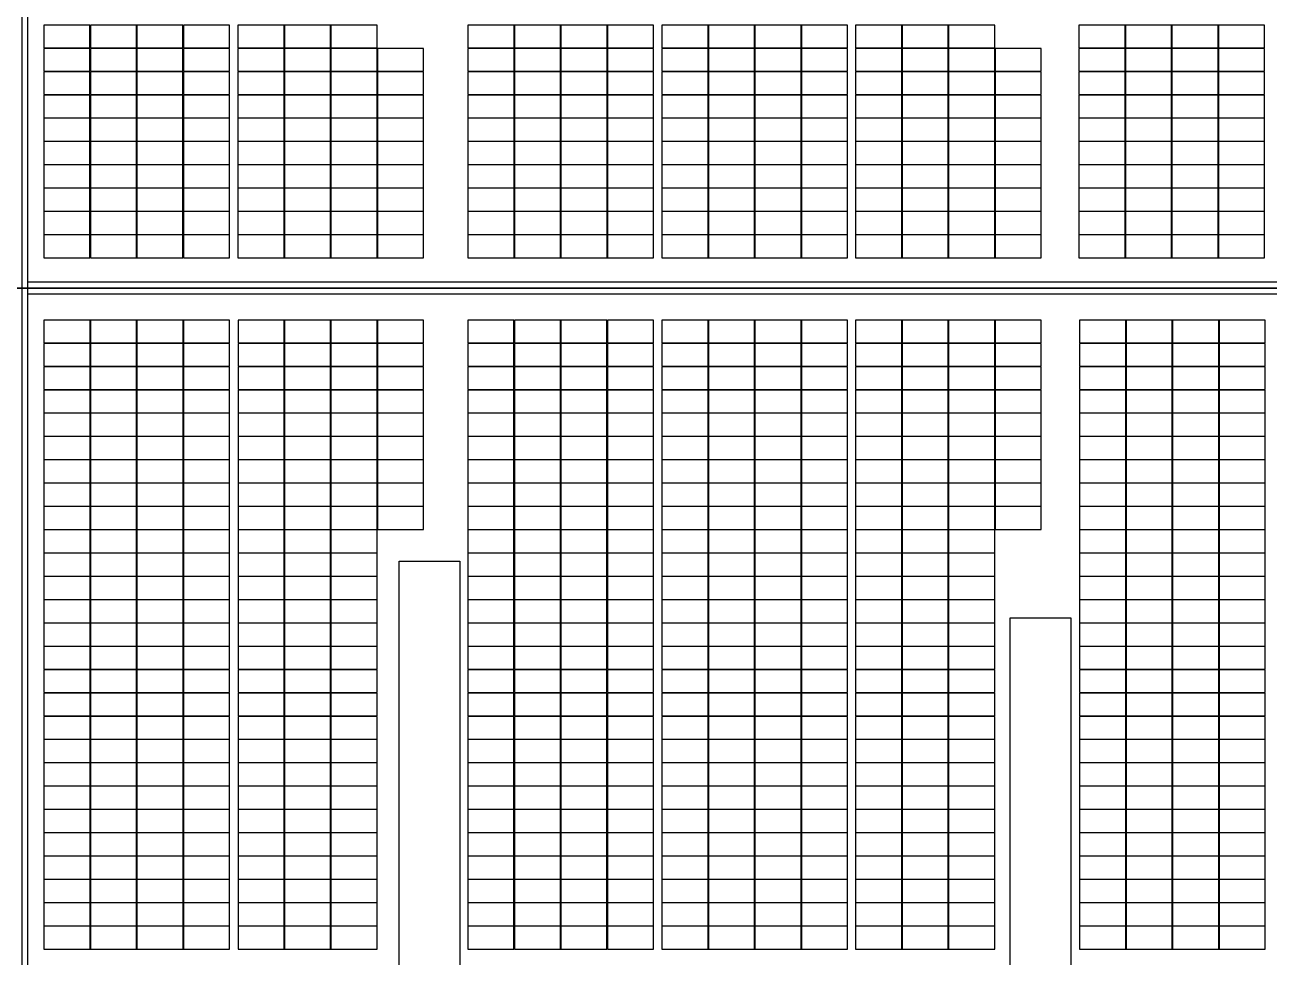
# Model space of a CAD drawing. Header units: millimetres. Extents: x 1218 to 2690, y 1163 to 1758.
# Drawn here: x 1961.8 to 2023.3, y 1382.1 to 1428.2 of the extents above; entities that cross this region are included whole.
import ezdxf

# ---------------------------------------------------------------- set-up
doc = ezdxf.new("R2010")
doc.units = ezdxf.units.MM
for name, color, linetype in [('WALL', 9, 'Continuous'), ('屋脊线', 7, 'ByLayer'), ('组件', 7, 'ByLayer'), ('障碍物', 7, 'ByLayer')]:
    doc.layers.add(name, color=color, linetype=linetype)

# ---------------------------------------------------------------- blocks, each defined once
blk = doc.blocks.new('DT1')
at = {"layer": 'WALL'}
blk.add_line((754509.9, 1944103.7), (875409.9, 1944103.7), dxfattribs=at)
for points in [[(754509.9, 1865403.7), (754509.9, 2022803.7), (754209.9, 2022803.7), (754209.9, 1865403.7)], [(754509.9, 1944403.7), (875409.9, 1944403.7), (875409.9, 1943803.7), (754509.9, 1943803.7)]]:
    blk.add_lwpolyline(points, close=True, dxfattribs=at)
for points in [[(775859.9, 1930603.7), (775859.9, 1873903.7), (772859.9, 1873903.7), (772859.9, 1930603.7), (775859.9, 1930603.7)], [(806059.9, 1927803.7), (806059.9, 1873903.7), (803059.9, 1873903.7), (803059.9, 1927803.7), (806059.9, 1927803.7)]]:
    blk.add_lwpolyline(points, dxfattribs=at)
blk = doc.blocks.new('*U583')
at = {"layer": '屋脊线', "color": 30}
blk.add_line((582600, 0, 16000), (-582600, 0, 16000), dxfattribs=at)
at = {"flags": 1}
for tag in ['unit_id', 'unit_name']:
    blk.add_attdef(tag, (0, 0), '', height=2.5, dxfattribs=at)
blk = doc.blocks.new('*U584')
at = {"color": 0}
blk.add_polyline3d([(0, 0, 0), (227.8, 0, 0), (227.8, 113.3, 5.8), (0, 113.3, 5.8)], close=True, dxfattribs=at)
at = {"flags": 1}
for tag in ['mounting-hole-spacing1', 'mounting-hole-spacing2', 'module-material', 'vmpo', 'voco', 'silicon-material', 'panel-length', 'panel-width', 'panel-height', 'userid', 'theme', 'note', 'name', 'pmax', 'company-name', 'id', 'impo', 'isco']:
    blk.add_attdef(tag, (0, 0), '', height=2.5, dxfattribs=at)
blk = doc.blocks.new('*U585')
at = {"layer": '组件', "color": 13}
for p in [(9454.2, -271.8, 1596.2), (9684, -271.8, 1596.2), (9913.8, -271.8, 1596.2), (10143.6, -271.8, 1596.2), (10413.4, -271.8, 1596.2), (9454.2, -387.1, 1590.3), (9684, -387.1, 1590.3), (9913.8, -387.1, 1590.3), (10143.6, -387.1, 1590.3), (10413.4, -387.1, 1590.3), (9454.2, -502.3, 1584.5), (9684, -502.3, 1584.5), (9913.8, -502.3, 1584.5), (10143.6, -502.3, 1584.5), (10413.4, -502.3, 1584.5), (9454.2, -617.6, 1578.6), (9684, -617.6, 1578.6), (9913.8, -617.6, 1578.6), (10143.6, -617.6, 1578.6), (10413.4, -617.6, 1578.6), (9454.2, -732.8, 1572.8), (9684, -732.8, 1572.8), (9913.8, -732.8, 1572.8), (10143.6, -732.8, 1572.8), (10413.4, -732.8, 1572.8), (9454.2, -848.1, 1566.9), (9684, -848.1, 1566.9), (9913.8, -848.1, 1566.9), (10143.6, -848.1, 1566.9), (10413.4, -848.1, 1566.9), (9454.2, -963.3, 1561.1), (9684, -963.3, 1561.1), (9913.8, -963.3, 1561.1), (10143.6, -963.3, 1561.1), (10413.4, -963.3, 1561.1), (9454.2, -1078.6, 1555.2), (9684, -1078.6, 1555.2), (9913.8, -1078.6, 1555.2), (10143.6, -1078.6, 1555.2), (10413.4, -1078.6, 1555.2), (9454.2, -1193.8, 1549.3), (9684, -1193.8, 1549.3), (9913.8, -1193.8, 1549.3), (10143.6, -1193.8, 1549.3), (10413.4, -1193.8, 1549.3), (9454.2, -1309.1, 1543.5), (9684, -1309.1, 1543.5), (9913.8, -1309.1, 1543.5), (10143.6, -1309.1, 1543.5), (10413.4, -1309.1, 1543.5), (9454.2, -1424.3, 1537.6), (9684, -1424.3, 1537.6), (9913.8, -1424.3, 1537.6), (10143.6, -1424.3, 1537.6), (10413.4, -1424.3, 1537.6), (9454.2, -1539.6, 1531.8), (9684, -1539.6, 1531.8), (9913.8, -1539.6, 1531.8), (10143.6, -1539.6, 1531.8), (10413.4, -1539.6, 1531.8), (9454.2, -1654.8, 1525.9), (9684, -1654.8, 1525.9), (9913.8, -1654.8, 1525.9), (10143.6, -1654.8, 1525.9), (10413.4, -1654.8, 1525.9), (9454.2, -1770.1, 1520), (9684, -1770.1, 1520), (9913.8, -1770.1, 1520), (10143.6, -1770.1, 1520), (10413.4, -1770.1, 1520), (9454.2, -1885.3, 1514.2), (9684, -1885.3, 1514.2), (9913.8, -1885.3, 1514.2), (10143.6, -1885.3, 1514.2), (10413.4, -1885.3, 1514.2), (9454.2, -2000.6, 1508.3), (9684, -2000.6, 1508.3), (9913.8, -2000.6, 1508.3), (10143.6, -2000.6, 1508.3), (10413.4, -2000.6, 1508.3), (9454.2, -2115.8, 1502.5), (9684, -2115.8, 1502.5), (9913.8, -2115.8, 1502.5), (10143.6, -2115.8, 1502.5), (10413.4, -2115.8, 1502.5), (9454.2, -2231.1, 1496.6), (9684, -2231.1, 1496.6), (9913.8, -2231.1, 1496.6), (10143.6, -2231.1, 1496.6), (10413.4, -2231.1, 1496.6), (9454.2, -2346.3, 1490.8), (9684, -2346.3, 1490.8), (9913.8, -2346.3, 1490.8), (10143.6, -2346.3, 1490.8), (10413.4, -2346.3, 1490.8), (9454.2, -2461.6, 1484.9), (9684, -2461.6, 1484.9), (9913.8, -2461.6, 1484.9), (10143.6, -2461.6, 1484.9), (10413.4, -2461.6, 1484.9), (9454.2, -2576.8, 1479), (9684, -2576.8, 1479), (9913.8, -2576.8, 1479), (10143.6, -2576.8, 1479), (10413.4, -2576.8, 1479), (9454.2, -2692.1, 1473.2), (9684, -2692.1, 1473.2), (9913.8, -2692.1, 1473.2), (10143.6, -2692.1, 1473.2), (10413.4, -2692.1, 1473.2), (9454.2, -2807.3, 1467.3), (9684, -2807.3, 1467.3), (9913.8, -2807.3, 1467.3), (10143.6, -2807.3, 1467.3), (10413.4, -2807.3, 1467.3), (9454.2, -2922.6, 1461.5), (9684, -2922.6, 1461.5), (9913.8, -2922.6, 1461.5), (10143.6, -2922.6, 1461.5), (10413.4, -2922.6, 1461.5), (9454.2, -3037.8, 1455.6), (9684, -3037.8, 1455.6), (9913.8, -3037.8, 1455.6), (10143.6, -3037.8, 1455.6), (10413.4, -3037.8, 1455.6), (9454.2, -3153.1, 1449.7), (9684, -3153.1, 1449.7), (9913.8, -3153.1, 1449.7), (10143.6, -3153.1, 1449.7), (10413.4, -3153.1, 1449.7), (9454.2, -3268.3, 1443.9), (9684, -3268.3, 1443.9), (9913.8, -3268.3, 1443.9), (10143.6, -3268.3, 1443.9), (10413.4, -3268.3, 1443.9)]:
    blk.add_blockref('*U584', p, dxfattribs=at)
at = {"layer": '组件', "color": 41}
for p in [(10643.2, -271.8, 1596.2), (10873, -271.8, 1596.2), (11102.8, -271.8, 1596.2), (11549.6, -271.8, 1596.2), (11779.4, -271.8, 1596.2), (12009.2, -271.8, 1596.2), (12239, -271.8, 1596.2), (12508.8, -271.8, 1596.2), (12738.6, -271.8, 1596.2), (12968.4, -271.8, 1596.2), (13198.2, -271.8, 1596.2), (10643.2, -387.1, 1590.3), (10873, -387.1, 1590.3), (11102.8, -387.1, 1590.3), (11549.6, -387.1, 1590.3), (11779.4, -387.1, 1590.3), (12009.2, -387.1, 1590.3), (12239, -387.1, 1590.3), (12508.8, -387.1, 1590.3), (12738.6, -387.1, 1590.3), (12968.4, -387.1, 1590.3), (13198.2, -387.1, 1590.3), (10643.2, -502.3, 1584.5), (10873, -502.3, 1584.5), (11102.8, -502.3, 1584.5), (11549.6, -502.3, 1584.5), (11779.4, -502.3, 1584.5), (12009.2, -502.3, 1584.5), (12239, -502.3, 1584.5), (12508.8, -502.3, 1584.5), (12738.6, -502.3, 1584.5), (12968.4, -502.3, 1584.5), (13198.2, -502.3, 1584.5), (10643.2, -617.6, 1578.6), (10873, -617.6, 1578.6), (11102.8, -617.6, 1578.6), (11549.6, -617.6, 1578.6), (11779.4, -617.6, 1578.6), (12009.2, -617.6, 1578.6), (12239, -617.6, 1578.6), (12508.8, -617.6, 1578.6), (12738.6, -617.6, 1578.6), (12968.4, -617.6, 1578.6), (13198.2, -617.6, 1578.6), (10643.2, -732.8, 1572.8), (10873, -732.8, 1572.8), (11102.8, -732.8, 1572.8), (11549.6, -732.8, 1572.8), (11779.4, -732.8, 1572.8), (12009.2, -732.8, 1572.8), (12239, -732.8, 1572.8), (12508.8, -732.8, 1572.8), (12738.6, -732.8, 1572.8), (12968.4, -732.8, 1572.8), (13198.2, -732.8, 1572.8), (10643.2, -848.1, 1566.9), (10873, -848.1, 1566.9), (11102.8, -848.1, 1566.9), (11549.6, -848.1, 1566.9), (11779.4, -848.1, 1566.9), (12009.2, -848.1, 1566.9), (12239, -848.1, 1566.9), (12508.8, -848.1, 1566.9), (12738.6, -848.1, 1566.9), (12968.4, -848.1, 1566.9), (13198.2, -848.1, 1566.9), (10643.2, -963.3, 1561.1), (10873, -963.3, 1561.1), (11102.8, -963.3, 1561.1), (11549.6, -963.3, 1561.1), (11779.4, -963.3, 1561.1), (12009.2, -963.3, 1561.1), (12239, -963.3, 1561.1), (12508.8, -963.3, 1561.1), (12738.6, -963.3, 1561.1), (12968.4, -963.3, 1561.1), (13198.2, -963.3, 1561.1), (10643.2, -1078.6, 1555.2), (10873, -1078.6, 1555.2), (11102.8, -1078.6, 1555.2), (11549.6, -1078.6, 1555.2), (11779.4, -1078.6, 1555.2), (12009.2, -1078.6, 1555.2), (12239, -1078.6, 1555.2), (12508.8, -1078.6, 1555.2), (12738.6, -1078.6, 1555.2), (12968.4, -1078.6, 1555.2), (13198.2, -1078.6, 1555.2), (10643.2, -1193.8, 1549.3), (10873, -1193.8, 1549.3), (11102.8, -1193.8, 1549.3), (11549.6, -1193.8, 1549.3), (11779.4, -1193.8, 1549.3), (12009.2, -1193.8, 1549.3), (12239, -1193.8, 1549.3), (12508.8, -1193.8, 1549.3), (12738.6, -1193.8, 1549.3), (12968.4, -1193.8, 1549.3), (13198.2, -1193.8, 1549.3), (10643.2, -1309.1, 1543.5), (10873, -1309.1, 1543.5), (11549.6, -1309.1, 1543.5), (11779.4, -1309.1, 1543.5), (12009.2, -1309.1, 1543.5), (12239, -1309.1, 1543.5), (12508.8, -1309.1, 1543.5), (12738.6, -1309.1, 1543.5), (12968.4, -1309.1, 1543.5), (13198.2, -1309.1, 1543.5), (10643.2, -1424.3, 1537.6), (10873, -1424.3, 1537.6), (11549.6, -1424.3, 1537.6), (11779.4, -1424.3, 1537.6), (12009.2, -1424.3, 1537.6), (12239, -1424.3, 1537.6), (12508.8, -1424.3, 1537.6), (12738.6, -1424.3, 1537.6), (12968.4, -1424.3, 1537.6), (13198.2, -1424.3, 1537.6), (10643.2, -1539.6, 1531.8), (10873, -1539.6, 1531.8), (11549.6, -1539.6, 1531.8), (11779.4, -1539.6, 1531.8), (12009.2, -1539.6, 1531.8), (12239, -1539.6, 1531.8), (12508.8, -1539.6, 1531.8), (12738.6, -1539.6, 1531.8), (12968.4, -1539.6, 1531.8), (13198.2, -1539.6, 1531.8), (10643.2, -1654.8, 1525.9), (10873, -1654.8, 1525.9), (11549.6, -1654.8, 1525.9), (11779.4, -1654.8, 1525.9), (12009.2, -1654.8, 1525.9), (12239, -1654.8, 1525.9), (12508.8, -1654.8, 1525.9), (12738.6, -1654.8, 1525.9), (12968.4, -1654.8, 1525.9), (13198.2, -1654.8, 1525.9), (10643.2, -1770.1, 1520), (10873, -1770.1, 1520), (11549.6, -1770.1, 1520), (11779.4, -1770.1, 1520), (12009.2, -1770.1, 1520), (12239, -1770.1, 1520), (12508.8, -1770.1, 1520), (12738.6, -1770.1, 1520), (12968.4, -1770.1, 1520), (13198.2, -1770.1, 1520), (10643.2, -1885.3, 1514.2), (10873, -1885.3, 1514.2), (11549.6, -1885.3, 1514.2), (11779.4, -1885.3, 1514.2), (12009.2, -1885.3, 1514.2), (12239, -1885.3, 1514.2), (12508.8, -1885.3, 1514.2), (12738.6, -1885.3, 1514.2), (12968.4, -1885.3, 1514.2), (13198.2, -1885.3, 1514.2), (10643.2, -2000.6, 1508.3), (10873, -2000.6, 1508.3), (11549.6, -2000.6, 1508.3), (11779.4, -2000.6, 1508.3), (12009.2, -2000.6, 1508.3), (12239, -2000.6, 1508.3), (12508.8, -2000.6, 1508.3), (12738.6, -2000.6, 1508.3), (12968.4, -2000.6, 1508.3), (13198.2, -2000.6, 1508.3), (10643.2, -2115.8, 1502.5), (10873, -2115.8, 1502.5), (11549.6, -2115.8, 1502.5), (11779.4, -2115.8, 1502.5), (12009.2, -2115.8, 1502.5), (12239, -2115.8, 1502.5), (12508.8, -2115.8, 1502.5), (12738.6, -2115.8, 1502.5), (12968.4, -2115.8, 1502.5), (13198.2, -2115.8, 1502.5), (10643.2, -2231.1, 1496.6), (10873, -2231.1, 1496.6), (11549.6, -2231.1, 1496.6), (11779.4, -2231.1, 1496.6), (12009.2, -2231.1, 1496.6), (12239, -2231.1, 1496.6), (12508.8, -2231.1, 1496.6), (12738.6, -2231.1, 1496.6), (12968.4, -2231.1, 1496.6), (13198.2, -2231.1, 1496.6), (10643.2, -2346.3, 1490.8), (10873, -2346.3, 1490.8), (11549.6, -2346.3, 1490.8), (11779.4, -2346.3, 1490.8), (12009.2, -2346.3, 1490.8), (12239, -2346.3, 1490.8), (12508.8, -2346.3, 1490.8), (12738.6, -2346.3, 1490.8), (12968.4, -2346.3, 1490.8), (13198.2, -2346.3, 1490.8), (10643.2, -2461.6, 1484.9), (10873, -2461.6, 1484.9), (11549.6, -2461.6, 1484.9), (11779.4, -2461.6, 1484.9), (12009.2, -2461.6, 1484.9), (12239, -2461.6, 1484.9), (12508.8, -2461.6, 1484.9), (12738.6, -2461.6, 1484.9), (12968.4, -2461.6, 1484.9), (13198.2, -2461.6, 1484.9), (10643.2, -2576.8, 1479), (10873, -2576.8, 1479), (11549.6, -2576.8, 1479), (11779.4, -2576.8, 1479), (12009.2, -2576.8, 1479), (12239, -2576.8, 1479), (12508.8, -2576.8, 1479), (12738.6, -2576.8, 1479), (12968.4, -2576.8, 1479), (13198.2, -2576.8, 1479), (10643.2, -2692.1, 1473.2), (10873, -2692.1, 1473.2), (11549.6, -2692.1, 1473.2), (11779.4, -2692.1, 1473.2), (12009.2, -2692.1, 1473.2), (12239, -2692.1, 1473.2), (12508.8, -2692.1, 1473.2), (12738.6, -2692.1, 1473.2), (12968.4, -2692.1, 1473.2), (13198.2, -2692.1, 1473.2), (10643.2, -2807.3, 1467.3), (10873, -2807.3, 1467.3), (11549.6, -2807.3, 1467.3), (11779.4, -2807.3, 1467.3), (12009.2, -2807.3, 1467.3), (12239, -2807.3, 1467.3), (12508.8, -2807.3, 1467.3), (12738.6, -2807.3, 1467.3), (12968.4, -2807.3, 1467.3), (13198.2, -2807.3, 1467.3), (10643.2, -2922.6, 1461.5), (10873, -2922.6, 1461.5), (11549.6, -2922.6, 1461.5), (11779.4, -2922.6, 1461.5), (12009.2, -2922.6, 1461.5), (12239, -2922.6, 1461.5), (12508.8, -2922.6, 1461.5), (12738.6, -2922.6, 1461.5), (12968.4, -2922.6, 1461.5), (13198.2, -2922.6, 1461.5), (10643.2, -3037.8, 1455.6), (10873, -3037.8, 1455.6), (11549.6, -3037.8, 1455.6), (11779.4, -3037.8, 1455.6), (12009.2, -3037.8, 1455.6), (12239, -3037.8, 1455.6), (12508.8, -3037.8, 1455.6), (12738.6, -3037.8, 1455.6), (12968.4, -3037.8, 1455.6), (13198.2, -3037.8, 1455.6), (10643.2, -3153.1, 1449.7), (10873, -3153.1, 1449.7), (11549.6, -3153.1, 1449.7), (11779.4, -3153.1, 1449.7), (12009.2, -3153.1, 1449.7), (12239, -3153.1, 1449.7), (12508.8, -3153.1, 1449.7), (12738.6, -3153.1, 1449.7), (12968.4, -3153.1, 1449.7), (13198.2, -3153.1, 1449.7), (10643.2, -3268.3, 1443.9), (10873, -3268.3, 1443.9), (11549.6, -3268.3, 1443.9), (11779.4, -3268.3, 1443.9), (12009.2, -3268.3, 1443.9), (12239, -3268.3, 1443.9), (12508.8, -3268.3, 1443.9), (12738.6, -3268.3, 1443.9), (12968.4, -3268.3, 1443.9), (13198.2, -3268.3, 1443.9)]:
    blk.add_blockref('*U584', p, dxfattribs=at)
at = {"layer": '组件', "color": 60}
for p in [(13466.2, -271.8, 1596.2), (13696, -271.8, 1596.2), (13925.8, -271.8, 1596.2), (14155.6, -271.8, 1596.2), (14573.1, -271.8, 1596.2), (14802.9, -271.8, 1596.2), (15032.7, -271.8, 1596.2), (15262.5, -271.8, 1596.2), (13466.2, -387.1, 1590.3), (13696, -387.1, 1590.3), (13925.8, -387.1, 1590.3), (14155.6, -387.1, 1590.3), (14573.1, -387.1, 1590.3), (14802.9, -387.1, 1590.3), (15032.7, -387.1, 1590.3), (15262.5, -387.1, 1590.3), (13466.2, -502.3, 1584.5), (13696, -502.3, 1584.5), (13925.8, -502.3, 1584.5), (14155.6, -502.3, 1584.5), (14573.1, -502.3, 1584.5), (14802.9, -502.3, 1584.5), (15032.7, -502.3, 1584.5), (15262.5, -502.3, 1584.5), (13466.2, -617.6, 1578.6), (13696, -617.6, 1578.6), (13925.8, -617.6, 1578.6), (14155.6, -617.6, 1578.6), (14573.1, -617.6, 1578.6), (14802.9, -617.6, 1578.6), (15032.7, -617.6, 1578.6), (15262.5, -617.6, 1578.6), (13466.2, -732.8, 1572.8), (13696, -732.8, 1572.8), (13925.8, -732.8, 1572.8), (14155.6, -732.8, 1572.8), (14573.1, -732.8, 1572.8), (14802.9, -732.8, 1572.8), (15032.7, -732.8, 1572.8), (15262.5, -732.8, 1572.8), (13466.2, -848.1, 1566.9), (13696, -848.1, 1566.9), (13925.8, -848.1, 1566.9), (14155.6, -848.1, 1566.9), (14573.1, -848.1, 1566.9), (14802.9, -848.1, 1566.9), (15032.7, -848.1, 1566.9), (15262.5, -848.1, 1566.9), (13466.2, -963.3, 1561.1), (13696, -963.3, 1561.1), (13925.8, -963.3, 1561.1), (14155.6, -963.3, 1561.1), (14573.1, -963.3, 1561.1), (14802.9, -963.3, 1561.1), (15032.7, -963.3, 1561.1), (15262.5, -963.3, 1561.1), (13466.2, -1078.6, 1555.2), (13696, -1078.6, 1555.2), (13925.8, -1078.6, 1555.2), (14155.6, -1078.6, 1555.2), (14573.1, -1078.6, 1555.2), (14802.9, -1078.6, 1555.2), (15032.7, -1078.6, 1555.2), (15262.5, -1078.6, 1555.2), (13466.2, -1193.8, 1549.3), (13696, -1193.8, 1549.3), (13925.8, -1193.8, 1549.3), (14155.6, -1193.8, 1549.3), (14573.1, -1193.8, 1549.3), (14802.9, -1193.8, 1549.3), (15032.7, -1193.8, 1549.3), (15262.5, -1193.8, 1549.3), (13466.2, -1309.1, 1543.5), (13696, -1309.1, 1543.5), (13925.8, -1309.1, 1543.5), (14573.1, -1309.1, 1543.5), (14802.9, -1309.1, 1543.5), (15032.7, -1309.1, 1543.5), (15262.5, -1309.1, 1543.5), (13466.2, -1424.3, 1537.6), (13696, -1424.3, 1537.6), (13925.8, -1424.3, 1537.6), (14573.1, -1424.3, 1537.6), (14802.9, -1424.3, 1537.6), (15032.7, -1424.3, 1537.6), (15262.5, -1424.3, 1537.6), (13466.2, -1539.6, 1531.8), (13696, -1539.6, 1531.8), (13925.8, -1539.6, 1531.8), (14573.1, -1539.6, 1531.8), (14802.9, -1539.6, 1531.8), (15032.7, -1539.6, 1531.8), (15262.5, -1539.6, 1531.8), (13466.2, -1654.8, 1525.9), (13696, -1654.8, 1525.9), (13925.8, -1654.8, 1525.9), (14573.1, -1654.8, 1525.9), (14802.9, -1654.8, 1525.9), (15032.7, -1654.8, 1525.9), (15262.5, -1654.8, 1525.9), (13466.2, -1770.1, 1520), (13696, -1770.1, 1520), (13925.8, -1770.1, 1520), (14573.1, -1770.1, 1520), (14802.9, -1770.1, 1520), (15032.7, -1770.1, 1520), (15262.5, -1770.1, 1520), (13466.2, -1885.3, 1514.2), (13696, -1885.3, 1514.2), (13925.8, -1885.3, 1514.2), (14573.1, -1885.3, 1514.2), (14802.9, -1885.3, 1514.2), (15032.7, -1885.3, 1514.2), (15262.5, -1885.3, 1514.2), (13466.2, -2000.6, 1508.3), (13696, -2000.6, 1508.3), (13925.8, -2000.6, 1508.3), (14573.1, -2000.6, 1508.3), (14802.9, -2000.6, 1508.3), (15032.7, -2000.6, 1508.3), (15262.5, -2000.6, 1508.3), (13466.2, -2115.8, 1502.5), (13696, -2115.8, 1502.5), (13925.8, -2115.8, 1502.5), (14573.1, -2115.8, 1502.5), (14802.9, -2115.8, 1502.5), (15032.7, -2115.8, 1502.5), (15262.5, -2115.8, 1502.5), (13466.2, -2231.1, 1496.6), (13696, -2231.1, 1496.6), (13925.8, -2231.1, 1496.6), (14573.1, -2231.1, 1496.6), (14802.9, -2231.1, 1496.6), (15032.7, -2231.1, 1496.6), (15262.5, -2231.1, 1496.6), (13466.2, -2346.3, 1490.8), (13696, -2346.3, 1490.8), (13925.8, -2346.3, 1490.8), (14573.1, -2346.3, 1490.8), (14802.9, -2346.3, 1490.8), (15032.7, -2346.3, 1490.8), (15262.5, -2346.3, 1490.8), (13466.2, -2461.6, 1484.9), (13696, -2461.6, 1484.9), (13925.8, -2461.6, 1484.9), (14573.1, -2461.6, 1484.9), (14802.9, -2461.6, 1484.9), (15032.7, -2461.6, 1484.9), (15262.5, -2461.6, 1484.9), (13466.2, -2576.8, 1479), (13696, -2576.8, 1479), (13925.8, -2576.8, 1479), (14573.1, -2576.8, 1479), (14802.9, -2576.8, 1479), (15032.7, -2576.8, 1479), (15262.5, -2576.8, 1479), (13466.2, -2692.1, 1473.2), (13696, -2692.1, 1473.2), (13925.8, -2692.1, 1473.2), (14573.1, -2692.1, 1473.2), (14802.9, -2692.1, 1473.2), (15032.7, -2692.1, 1473.2), (15262.5, -2692.1, 1473.2), (13466.2, -2807.3, 1467.3), (13696, -2807.3, 1467.3), (13925.8, -2807.3, 1467.3), (14573.1, -2807.3, 1467.3), (14802.9, -2807.3, 1467.3), (15032.7, -2807.3, 1467.3), (15262.5, -2807.3, 1467.3), (13466.2, -2922.6, 1461.5), (13696, -2922.6, 1461.5), (13925.8, -2922.6, 1461.5), (14573.1, -2922.6, 1461.5), (14802.9, -2922.6, 1461.5), (15032.7, -2922.6, 1461.5), (15262.5, -2922.6, 1461.5), (13466.2, -3037.8, 1455.6), (13696, -3037.8, 1455.6), (13925.8, -3037.8, 1455.6), (14573.1, -3037.8, 1455.6), (14802.9, -3037.8, 1455.6), (15032.7, -3037.8, 1455.6), (15262.5, -3037.8, 1455.6), (13466.2, -3153.1, 1449.7), (13696, -3153.1, 1449.7), (13925.8, -3153.1, 1449.7), (14573.1, -3153.1, 1449.7), (14802.9, -3153.1, 1449.7), (15032.7, -3153.1, 1449.7), (15262.5, -3153.1, 1449.7), (13466.2, -3268.3, 1443.9), (13696, -3268.3, 1443.9), (13925.8, -3268.3, 1443.9), (14573.1, -3268.3, 1443.9), (14802.9, -3268.3, 1443.9), (15032.7, -3268.3, 1443.9), (15262.5, -3268.3, 1443.9)]:
    blk.add_blockref('*U584', p, dxfattribs=at)
at = {"flags": 1}
for tag in ['offset-x', 'offset-y', 'mode', 'tilt', 'azimuth', 'align', 'array-mode', 'panel-x', 'panel-y', 'panel-per-row', 'bracket-type', 'bracket-value', 'row-per-array']:
    blk.add_attdef(tag, (0, 0), '', height=2.5, dxfattribs=at)
blk = doc.blocks.new('*U586')
at = {"color": 0}
blk.add_polyline3d([(0, 0, 0), (-227.8, 0, 0), (-227.8, -113.3, 5.8), (0, -113.3, 5.8)], close=True, dxfattribs=at)
at = {"flags": 1}
for tag in ['mounting-hole-spacing1', 'mounting-hole-spacing2', 'module-material', 'vmpo', 'voco', 'silicon-material', 'panel-length', 'panel-width', 'panel-height', 'userid', 'theme', 'note', 'name', 'pmax', 'company-name', 'id', 'impo', 'isco']:
    blk.add_attdef(tag, (0, 0), '', height=2.5, dxfattribs=at)
blk = doc.blocks.new('*U587')
at = {"layer": '组件', "color": 12}
for p in [(9681.7, 1300.1, 1543.9), (9911.5, 1300.1, 1543.9), (10141.3, 1300.1, 1543.9), (10371.1, 1300.1, 1543.9), (9681.7, 1184.9, 1549.8), (9911.5, 1184.9, 1549.8), (10141.3, 1184.9, 1549.8), (10371.1, 1184.9, 1549.8), (9681.7, 1069.6, 1555.6), (9911.5, 1069.6, 1555.6), (10141.3, 1069.6, 1555.6), (10371.1, 1069.6, 1555.6), (9681.7, 954.4, 1561.5), (9911.5, 954.4, 1561.5), (10141.3, 954.4, 1561.5), (10371.1, 954.4, 1561.5), (9681.7, 839.1, 1567.4), (9911.5, 839.1, 1567.4), (10141.3, 839.1, 1567.4), (10371.1, 839.1, 1567.4), (9681.7, 723.9, 1573.2), (9911.5, 723.9, 1573.2), (10141.3, 723.9, 1573.2), (10371.1, 723.9, 1573.2), (9681.7, 608.6, 1579.1), (9911.5, 608.6, 1579.1), (10141.3, 608.6, 1579.1), (10371.1, 608.6, 1579.1), (9681.7, 493.4, 1584.9), (9911.5, 493.4, 1584.9), (10141.3, 493.4, 1584.9), (10371.1, 493.4, 1584.9), (9681.7, 378.1, 1590.8), (9911.5, 378.1, 1590.8), (10141.3, 378.1, 1590.8), (10371.1, 378.1, 1590.8), (9681.7, 262.9, 1596.7), (9911.5, 262.9, 1596.7), (10141.3, 262.9, 1596.7), (10371.1, 262.9, 1596.7)]:
    blk.add_blockref('*U586', p, dxfattribs=at)
at = {"layer": '组件', "color": 240}
for p in [(10640.9, 1300.1, 1543.9), (10870.7, 1300.1, 1543.9), (11100.5, 1300.1, 1543.9), (11777.6, 1300.1, 1543.9), (12007.4, 1300.1, 1543.9), (12237.2, 1300.1, 1543.9), (12467, 1300.1, 1543.9), (12736.8, 1300.1, 1543.9), (12966.6, 1300.1, 1543.9), (13196.4, 1300.1, 1543.9), (13426.2, 1300.1, 1543.9), (10640.9, 1184.9, 1549.8), (10870.7, 1184.9, 1549.8), (11100.5, 1184.9, 1549.8), (11330.3, 1184.9, 1549.8), (11777.6, 1184.9, 1549.8), (12007.4, 1184.9, 1549.8), (12237.2, 1184.9, 1549.8), (12467, 1184.9, 1549.8), (12736.8, 1184.9, 1549.8), (12966.6, 1184.9, 1549.8), (13196.4, 1184.9, 1549.8), (13426.2, 1184.9, 1549.8), (10640.9, 1069.6, 1555.6), (10870.7, 1069.6, 1555.6), (11100.5, 1069.6, 1555.6), (11330.3, 1069.6, 1555.6), (11777.6, 1069.6, 1555.6), (12007.4, 1069.6, 1555.6), (12237.2, 1069.6, 1555.6), (12467, 1069.6, 1555.6), (12736.8, 1069.6, 1555.6), (12966.6, 1069.6, 1555.6), (13196.4, 1069.6, 1555.6), (13426.2, 1069.6, 1555.6), (10640.9, 954.4, 1561.5), (10870.7, 954.4, 1561.5), (11100.5, 954.4, 1561.5), (11330.3, 954.4, 1561.5), (11777.6, 954.4, 1561.5), (12007.4, 954.4, 1561.5), (12237.2, 954.4, 1561.5), (12467, 954.4, 1561.5), (12736.8, 954.4, 1561.5), (12966.6, 954.4, 1561.5), (13196.4, 954.4, 1561.5), (13426.2, 954.4, 1561.5), (10640.9, 839.1, 1567.4), (10870.7, 839.1, 1567.4), (11100.5, 839.1, 1567.4), (11330.3, 839.1, 1567.4), (11777.6, 839.1, 1567.4), (12007.4, 839.1, 1567.4), (12237.2, 839.1, 1567.4), (12467, 839.1, 1567.4), (12736.8, 839.1, 1567.4), (12966.6, 839.1, 1567.4), (13196.4, 839.1, 1567.4), (13426.2, 839.1, 1567.4), (10640.9, 723.9, 1573.2), (10870.7, 723.9, 1573.2), (11100.5, 723.9, 1573.2), (11330.3, 723.9, 1573.2), (11777.6, 723.9, 1573.2), (12007.4, 723.9, 1573.2), (12237.2, 723.9, 1573.2), (12467, 723.9, 1573.2), (12736.8, 723.9, 1573.2), (12966.6, 723.9, 1573.2), (13196.4, 723.9, 1573.2), (13426.2, 723.9, 1573.2), (10640.9, 608.6, 1579.1), (10870.7, 608.6, 1579.1), (11100.5, 608.6, 1579.1), (11330.3, 608.6, 1579.1), (11777.6, 608.6, 1579.1), (12007.4, 608.6, 1579.1), (12237.2, 608.6, 1579.1), (12467, 608.6, 1579.1), (12736.8, 608.6, 1579.1), (12966.6, 608.6, 1579.1), (13196.4, 608.6, 1579.1), (13426.2, 608.6, 1579.1), (10640.9, 493.4, 1584.9), (10870.7, 493.4, 1584.9), (11100.5, 493.4, 1584.9), (11330.3, 493.4, 1584.9), (11777.6, 493.4, 1584.9), (12007.4, 493.4, 1584.9), (12237.2, 493.4, 1584.9), (12467, 493.4, 1584.9), (12736.8, 493.4, 1584.9), (12966.6, 493.4, 1584.9), (13196.4, 493.4, 1584.9), (13426.2, 493.4, 1584.9), (10640.9, 378.1, 1590.8), (10870.7, 378.1, 1590.8), (11100.5, 378.1, 1590.8), (11330.3, 378.1, 1590.8), (11777.6, 378.1, 1590.8), (12007.4, 378.1, 1590.8), (12237.2, 378.1, 1590.8), (12467, 378.1, 1590.8), (12736.8, 378.1, 1590.8), (12966.6, 378.1, 1590.8), (13196.4, 378.1, 1590.8), (13426.2, 378.1, 1590.8), (10640.9, 262.9, 1596.7), (10870.7, 262.9, 1596.7), (11100.5, 262.9, 1596.7), (11330.3, 262.9, 1596.7), (11777.6, 262.9, 1596.7), (12007.4, 262.9, 1596.7), (12237.2, 262.9, 1596.7), (12467, 262.9, 1596.7), (12736.8, 262.9, 1596.7), (12966.6, 262.9, 1596.7), (13196.4, 262.9, 1596.7), (13426.2, 262.9, 1596.7)]:
    blk.add_blockref('*U586', p, dxfattribs=at)
at = {"layer": '组件', "color": 100}
for p in [(13694, 1300.1, 1543.9), (13923.8, 1300.1, 1543.9), (14153.6, 1300.1, 1543.9), (14797.8, 1300.1, 1543.9), (15027.6, 1300.1, 1543.9), (15257.4, 1300.1, 1543.9), (15487.2, 1300.1, 1543.9), (13694, 1184.9, 1549.8), (13923.8, 1184.9, 1549.8), (14153.6, 1184.9, 1549.8), (14383.4, 1184.9, 1549.8), (14797.8, 1184.9, 1549.8), (15027.6, 1184.9, 1549.8), (15257.4, 1184.9, 1549.8), (15487.2, 1184.9, 1549.8), (13694, 1069.6, 1555.6), (13923.8, 1069.6, 1555.6), (14153.6, 1069.6, 1555.6), (14383.4, 1069.6, 1555.6), (14797.8, 1069.6, 1555.6), (15027.6, 1069.6, 1555.6), (15257.4, 1069.6, 1555.6), (15487.2, 1069.6, 1555.6), (13694, 954.4, 1561.5), (13923.8, 954.4, 1561.5), (14153.6, 954.4, 1561.5), (14383.4, 954.4, 1561.5), (14797.8, 954.4, 1561.5), (15027.6, 954.4, 1561.5), (15257.4, 954.4, 1561.5), (15487.2, 954.4, 1561.5), (13694, 839.1, 1567.4), (13923.8, 839.1, 1567.4), (14153.6, 839.1, 1567.4), (14383.4, 839.1, 1567.4), (14797.8, 839.1, 1567.4), (15027.6, 839.1, 1567.4), (15257.4, 839.1, 1567.4), (15487.2, 839.1, 1567.4), (13694, 723.9, 1573.2), (13923.8, 723.9, 1573.2), (14153.6, 723.9, 1573.2), (14383.4, 723.9, 1573.2), (14797.8, 723.9, 1573.2), (15027.6, 723.9, 1573.2), (15257.4, 723.9, 1573.2), (15487.2, 723.9, 1573.2), (13694, 608.6, 1579.1), (13923.8, 608.6, 1579.1), (14153.6, 608.6, 1579.1), (14383.4, 608.6, 1579.1), (14797.8, 608.6, 1579.1), (15027.6, 608.6, 1579.1), (15257.4, 608.6, 1579.1), (15487.2, 608.6, 1579.1), (13694, 493.4, 1584.9), (13923.8, 493.4, 1584.9), (14153.6, 493.4, 1584.9), (14383.4, 493.4, 1584.9), (14797.8, 493.4, 1584.9), (15027.6, 493.4, 1584.9), (15257.4, 493.4, 1584.9), (15487.2, 493.4, 1584.9), (13694, 378.1, 1590.8), (13923.8, 378.1, 1590.8), (14153.6, 378.1, 1590.8), (14383.4, 378.1, 1590.8), (14797.8, 378.1, 1590.8), (15027.6, 378.1, 1590.8), (15257.4, 378.1, 1590.8), (15487.2, 378.1, 1590.8), (13694, 262.9, 1596.7), (13923.8, 262.9, 1596.7), (14153.6, 262.9, 1596.7), (14383.4, 262.9, 1596.7), (14797.8, 262.9, 1596.7), (15027.6, 262.9, 1596.7), (15257.4, 262.9, 1596.7), (15487.2, 262.9, 1596.7)]:
    blk.add_blockref('*U586', p, dxfattribs=at)
at = {"flags": 1}
for tag in ['offset-x', 'offset-y', 'mode', 'tilt', 'azimuth', 'align', 'array-mode', 'panel-x', 'panel-y', 'panel-per-row', 'bracket-type', 'bracket-value', 'row-per-array']:
    blk.add_attdef(tag, (0, 0), '', height=2.5, dxfattribs=at)
blk = doc.blocks.new('*U661')
at = {"layer": '障碍物', "color": 1}
blk.add_polyline3d([(112100, -13500, 10), (115100, -13500, 10), (115100, -70200, 10), (112100, -70200, 10)], close=True, dxfattribs=at)
at = {"flags": 1}
for tag in ['height', 'shape']:
    blk.add_attdef(tag, (0, 0), '', height=2.5, dxfattribs=at)
blk = doc.blocks.new('*U693')
at = {"layer": '障碍物', "color": 1}
blk.add_polyline3d([(142300, -16300, 10), (145300, -16300, 10), (145300, -70200, 10), (142300, -70200, 10)], close=True, dxfattribs=at)
at = {"flags": 1}
for tag in ['height', 'shape']:
    blk.add_attdef(tag, (0, 0), '', height=2.5, dxfattribs=at)

msp = doc.modelspace()

# ---------------------------------------------------------------- linework, layer by layer
at = {"layer": '屋脊线', "color": 30, "elevation": 16}
msp.add_lwpolyline([(1285.621, 1415.15), (2450.821, 1415.15)], dxfattribs=at)
at = {"layer": '障碍物', "color": 2, "elevation": 12.3}
for points in [[(1980.321, 1401.65), (1983.321, 1401.65), (1983.321, 1344.95), (1980.321, 1344.95)], [(2010.521, 1398.85), (2013.521, 1398.85), (2013.521, 1344.95), (2010.521, 1344.95)]]:
    msp.add_lwpolyline(points, close=True, dxfattribs=at)

# ---------------------------------------------------------------- block references
at = {"xscale": 0.001, "yscale": 0.001, "zscale": 0.001}
msp.add_blockref('DT1', (1207.461, -528.954, 12.3), dxfattribs=at)
at = {"layer": '屋脊线', "xscale": 0.001, "yscale": 0.001, "zscale": 0.001}
msp.add_blockref('*U583', (1868.221, 1415.15), dxfattribs=at)
at = {"layer": '组件', "xscale": 0.01, "yscale": 0.01, "zscale": 0.01}
for name in ['*U587', '*U585']:
    msp.add_blockref(name, (1868.221, 1415.15), dxfattribs=at)
at = {"layer": '障碍物', "xscale": 0.001, "yscale": 0.001, "zscale": 0.001}
for name in ['*U661', '*U693']:
    msp.add_blockref(name, (1868.221, 1415.15), dxfattribs=at)

doc.saveas('drawing.dxf')
